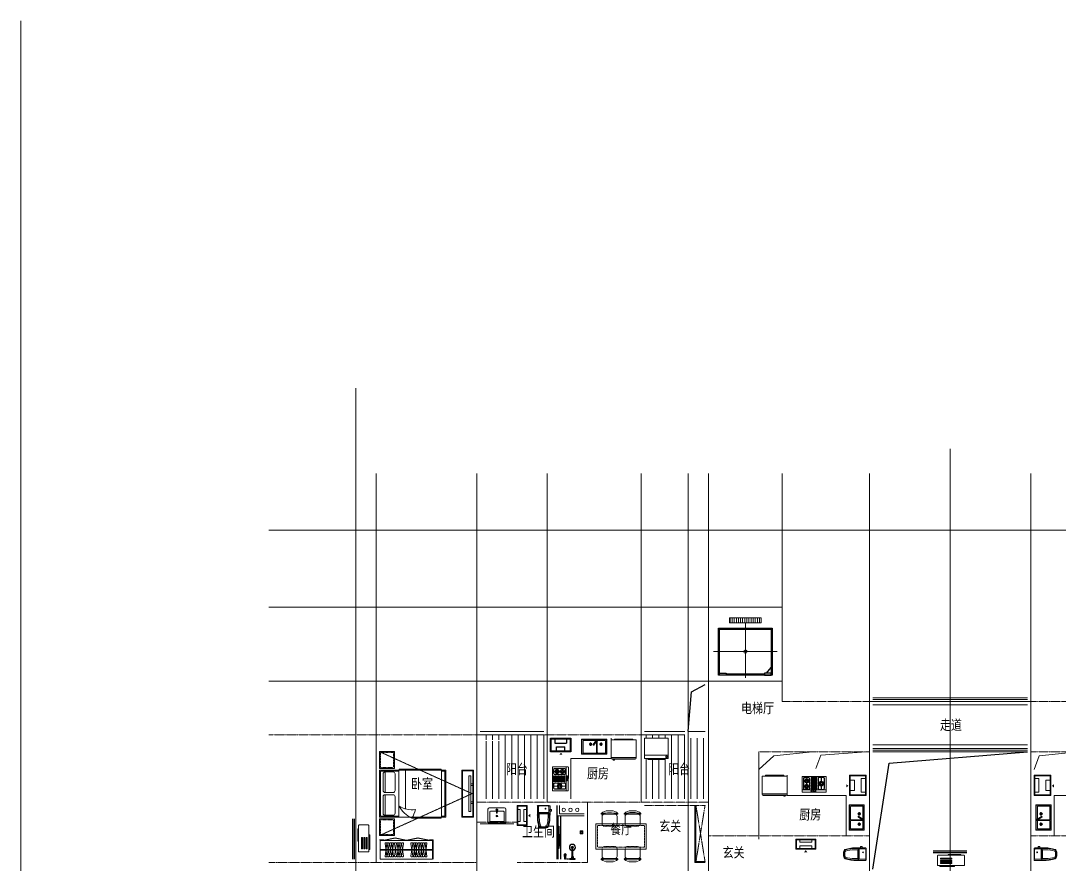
# Model space of a CAD drawing. Extents: x 5578935 to 5626906, y -448727 to -401527.
# Drawn here: x 5578935 to 5609867, y -426641 to -401527 of the extents above; entities that cross this region are included whole.
import ezdxf
from ezdxf.enums import TextEntityAlignment as Align

# ---------------------------------------------------------------- set-up
doc = ezdxf.new("R2010")
doc.units = 0
doc.linetypes.add('DASH', pattern=[0.35, 0.25, -0.1])
doc.linetypes.add('DOTE', pattern=[2.42, 2, -0.2, 0.02, -0.2])
doc.layers.get('0').update_dxf_attribs({"linetype": 'CONTINUOUS'})
for name, color, linetype in [('7-SANI', 4, 'CONTINUOUS'), ('fd', 4, 'CONTINUOUS'), ('PUB_TEXT', 7, 'CONTINUOUS'), ('RAIL', 163, 'CONTINUOUS'), ('STAIR', 3, 'CONTINUOUS'), ('WINDOW', 4, 'CONTINUOUS')]:
    doc.layers.add(name, color=color, linetype=linetype)
for name, color, linetype, lineweight in [('DOTE', 251, 'DOTE', 0), ('PUB_HATCH', 8, 'CONTINUOUS', 9), ('SIGNT', 252, 'DOTE', 0), ('WALL', 255, 'CONTINUOUS', 20), ('五金', 136, 'CONTINUOUS', 9), ('家具', 33, 'CONTINUOUS', 9), ('看线', 27, 'CONTINUOUS', 0), ('移动家具', 41, 'CONTINUOUS', 20), ('结构细线', 250, 'CONTINUOUS', 15)]:
    doc.layers.add(name, color=color, linetype=linetype, lineweight=lineweight)
doc.styles.add('DIM_FONT', font='SIMPLEX.shx', dxfattribs={"width": 0.8})
doc.styles.add('黑体', font='SIMHEI.TTF', dxfattribs={"height": 10})
pattern_1 = [(90, (6284692.65, -46698), (-190.5, 1e-14), [])]

# ---------------------------------------------------------------- blocks, each defined once
blk = doc.blocks.new('ev')
at = {"layer": '结构细线'}
h = blk.add_hatch(dxfattribs=at)
h.set_pattern_fill('ANSI31', color=256, scale=500, angle=45, style=0)
h.set_pattern_definition([(90, (0, 0), (-62.5, 1e-14), [])])
h.paths.add_polyline_path([(1227964, -497919), (1228914, -497919), (1228914, -497769), (1227964, -497769)])
at = {"layer": 'RAIL'}
blk.add_line((1227814, -499409), (1227669, -499249), dxfattribs=at)
for points in [[(1227639, -499469), (1229239, -499469), (1229239, -498069), (1227639, -498069)], [(1227871, -499469), (1227669, -499469), (1227669, -499409), (1227871, -499409)], [(1229008, -499469), (1229209, -499469), (1229209, -499409), (1229008, -499409)]]:
    blk.add_lwpolyline(points, close=True, dxfattribs=at)
for points in [[(1229209, -499439), (1229209, -499439), (1229209, -498099), (1227669, -498099), (1227669, -499439), (1227669, -499439)], [(1227871, -499439), (1229008, -499439)]]:
    blk.add_lwpolyline(points, dxfattribs=at)
at = {"layer": '结构细线'}
for p, q in [((1228439, -497919), (1228439, -499552)), ((1227489, -498769), (1229389, -498769))]:
    blk.add_line(p, q, dxfattribs=at)
blk.add_lwpolyline([(1227964, -497919), (1228914, -497919), (1228914, -497769), (1227964, -497769)], close=True, dxfattribs=at)
blk.add_circle((1228439, -498769), 50, dxfattribs=at)
blk = doc.blocks.new('ddfdf')
at = {"layer": '家具'}
for p, q in [((15801, -30110), (15801, -30822)), ((16260, -30111), (15801, -30110)), ((16270, -30121), (16270, -30812)), ((15801, -30822), (16260, -30822))]:
    blk.add_line(p, q, dxfattribs=at)
at = {"layer": '家具', "color": 251}
for p, q in [((15826, -30314), (15826, -30189)), ((15829, -30248), (15829, -30252)), ((15947, -30248), (15829, -30248)), ((15829, -30252), (15947, -30252)), ((15834, -30314), (15834, -30189)), ((15856, -30159), (16163, -30159)), ((15856, -30167), (16163, -30167)), ((15947, -30252), (15947, -30248)), ((15952, -30159), (15957, -30157)), ((15968, -30208), (15952, -30159)), ((15968, -30295), (15952, -30344)), ((15957, -30157), (15973, -30206)), ((15957, -30346), (15973, -30297)), ((15973, -30206), (15968, -30208)), ((15973, -30297), (15968, -30295)), ((16062, -30157), (16046, -30206)), ((16046, -30206), (16051, -30208)), ((16046, -30297), (16051, -30295)), ((16062, -30346), (16046, -30297)), ((16051, -30208), (16067, -30159)), ((16051, -30295), (16067, -30344)), ((16067, -30159), (16062, -30157)), ((16072, -30252), (16072, -30248)), ((16072, -30248), (16190, -30248)), ((16190, -30253), (16072, -30252)), ((16185, -30189), (16185, -30315)), ((16190, -30248), (16190, -30253)), ((16193, -30189), (16193, -30315)), ((16201, -30822), (16202, -30111)), ((15832, -30556), (15832, -30379)), ((15832, -30379), (15849, -30379)), ((15849, -30556), (15832, -30556)), ((15849, -30379), (15849, -30556)), ((16163, -30337), (15856, -30336)), ((16163, -30345), (15856, -30344)), ((15861, -30594), (16167, -30595)), ((15861, -30602), (16167, -30603)), ((15878, -30556), (15878, -30380)), ((15878, -30380), (15894, -30380)), ((15894, -30556), (15878, -30556)), ((15894, -30380), (15894, -30556)), ((15923, -30556), (15923, -30380)), ((15923, -30380), (15940, -30380)), ((15940, -30556), (15923, -30556)), ((15937, -30595), (15937, -30654)), ((15942, -30595), (15937, -30595)), ((15940, -30380), (15940, -30556)), ((15942, -30654), (15942, -30595)), ((15952, -30344), (15957, -30346)), ((15968, -30556), (15968, -30380)), ((15968, -30380), (15985, -30380)), ((15985, -30556), (15968, -30556)), ((15985, -30380), (15985, -30556)), ((16014, -30556), (16014, -30380)), ((16014, -30380), (16030, -30380)), ((16030, -30556), (16014, -30556)), ((16030, -30380), (16030, -30556)), ((16059, -30556), (16059, -30380)), ((16059, -30380), (16076, -30380)), ((16076, -30556), (16059, -30556)), ((16067, -30344), (16062, -30346)), ((16076, -30380), (16076, -30556)), ((16095, -30595), (16095, -30654)), ((16099, -30595), (16095, -30595)), ((16099, -30654), (16099, -30595)), ((16104, -30556), (16104, -30380)), ((16104, -30380), (16121, -30380)), ((16121, -30556), (16104, -30556)), ((16121, -30380), (16121, -30556)), ((16150, -30556), (16150, -30380)), ((16150, -30380), (16166, -30380)), ((16166, -30556), (16150, -30556)), ((16166, -30380), (16166, -30556)), ((15829, -30682), (15829, -30686)), ((15904, -30682), (15829, -30682)), ((15829, -30686), (15904, -30686)), ((15831, -30750), (15831, -30624)), ((15839, -30750), (15839, -30624)), ((16167, -30772), (15861, -30772)), ((16167, -30780), (15861, -30780)), ((15904, -30686), (15904, -30682)), ((15937, -30654), (15942, -30654)), ((15937, -30780), (15937, -30720)), ((15937, -30720), (15942, -30720)), ((15942, -30780), (15937, -30780)), ((15942, -30720), (15942, -30780)), ((15968, -30684), (15968, -30688)), ((16063, -30684), (15968, -30684)), ((15968, -30688), (16063, -30688)), ((16063, -30688), (16063, -30684)), ((16095, -30654), (16099, -30654)), ((16095, -30780), (16095, -30720)), ((16095, -30720), (16099, -30720)), ((16099, -30780), (16095, -30780)), ((16099, -30720), (16099, -30780)), ((16126, -30690), (16126, -30685)), ((16126, -30685), (16199, -30685)), ((16199, -30690), (16126, -30690)), ((16189, -30625), (16189, -30750)), ((16197, -30625), (16197, -30750)), ((16199, -30685), (16199, -30690))]:
    blk.add_line(p, q, dxfattribs=at)
for centre, radius in [((16013, -30253), 70.1), ((16013, -30253), 47.3), ((16013, -30253), 41.8), ((16013, -30253), 25.3), ((15936, -30685), 63.7), ((16235, -30426), 16.2), ((16238, -30542), 16.2), ((16240, -30485), 16.2), ((15936, -30685), 43), ((15936, -30685), 38), ((15936, -30685), 23), ((16096, -30687), 63.7), ((16096, -30687), 43), ((16096, -30687), 38), ((16096, -30687), 23)]:
    blk.add_circle(centre, radius, dxfattribs=at)
for centre, radius, start, end in [((15856, -30189), 30, 89.961, 179.961), ((15856, -30189), 22, 89.961, 179.961), ((16163, -30189), 30, 359.961, 89.961), ((16163, -30189), 22, 359.961, 89.961), ((15856, -30314), 30, 179.961, 269.961), ((15861, -30624), 30, 89.961, 179.961), ((15856, -30314), 22, 179.961, 269.961), ((15861, -30624), 22, 89.961, 179.961), ((16163, -30315), 30, 269.961, 359.961), ((16163, -30315), 22, 269.961, 359.961), ((16167, -30625), 30, 359.961, 89.961), ((16167, -30625), 22, 359.961, 89.961), ((15861, -30750), 30, 179.961, 269.961), ((15861, -30750), 22, 179.961, 269.961), ((16167, -30750), 30, 269.961, 359.961), ((16167, -30750), 22, 269.961, 359.961)]:
    blk.add_arc(centre, radius, start, end, dxfattribs=at)
at = {"layer": '家具'}
for centre, start, end in [((16260, -30121), 0, 89.961), ((16260, -30812), 269.961, 0)]:
    blk.add_arc(centre, 10, start, end, dxfattribs=at)
blk = doc.blocks.new('A$C0C200289')
at = {"layer": '家具'}
for p, q in [((500, 623), (-48, 623)), ((-48, 613), (-48, 623)), ((500, 613), (500, 623)), ((-150, 72), (-150, 597)), ((600, 597), (-150, 597)), ((500, 613), (-48, 613)), ((600, 72), (600, 597)), ((-144, 72), (-150, 72)), ((-150, 53), (-150, 62)), ((-144, 62), (-150, 62)), ((-144, 62), (-144, 72)), ((568, 22), (-118, 22)), ((499, 22), (499, 0)), ((535, 22), (535, 0)), ((594, 62), (594, 72)), ((594, 72), (600, 72)), ((594, 62), (600, 62)), ((600, 53), (600, 62)), ((499, 0), (535, 0))]:
    blk.add_line(p, q, dxfattribs=at)
at = {"layer": '家具', "color": 251}
for p, q in [((594, 72), (-144, 72)), ((594, 62), (-144, 62))]:
    blk.add_line(p, q, dxfattribs=at)
at = {"layer": '家具'}
for centre, start, end in [((-118, 53), 180, 270), ((568, 53), 270, 0)]:
    blk.add_arc(centre, 31.5, start, end, dxfattribs=at)
blk = doc.blocks.new('A$C6CE46E26')
at = {"layer": 'fd'}
blk.add_lwpolyline([(0, 284, 100, 0, 0), (62, 284, 0, 0, 0)], format="xyseb", dxfattribs=at)
at = {"layer": '家具'}
for p, q in [((112, 452), (239, 452)), ((239, 148), (239, 452)), ((445, 98), (445, 502)), ((572, 502), (445, 502)), ((112, 148), (239, 148)), ((572, 98), (445, 98))]:
    blk.add_line(p, q, dxfattribs=at)
for points in [[(592, 0), (592, 600), (92, 600), (92, 0)], [(572, 20), (572, 580), (112, 580), (112, 20)]]:
    blk.add_lwpolyline(points, close=True, dxfattribs=at)
blk = doc.blocks.new('A$C1BE601A8')
at = {"layer": '家具'}
for p, q in [((0, 0), (0, 450)), ((0, 450), (757, 450)), ((757, 450), (757, 0)), ((757, 0), (0, 0))]:
    blk.add_line(p, q, dxfattribs=at)
at = {"layer": '家具', "color": 251}
for p, q in [((10, 10), (10, 440)), ((10, 440), (747, 440)), ((41, 393), (41, 50)), ((273, 408), (56, 408)), ((178, 248), (178, 348)), ((288, 50), (288, 393)), ((315, 427), (293, 411)), ((293, 411), (390, 273)), ((311, 393), (311, 50)), ((412, 288), (315, 427)), ((695, 408), (326, 408)), ((486, 248), (486, 348)), ((710, 50), (710, 393)), ((747, 440), (747, 10)), ((747, 10), (10, 10)), ((56, 35), (273, 35)), ((226, 300), (130, 300)), ((326, 35), (695, 35)), ((534, 300), (438, 300))]:
    blk.add_line(p, q, dxfattribs=at)
for centre, radius in [((178, 300), 36.1), ((178, 300), 27.1), ((486, 300), 36.1), ((486, 300), 27.1)]:
    blk.add_circle(centre, radius, dxfattribs=at)
for centre, radius, start, end in [((56, 393), 15, 90, 180), ((273, 393), 15, 0, 90), ((304, 419), 21.7, 342.6068, 267.3353), ((326, 393), 15, 90, 180), ((695, 393), 15, 0, 90), ((56, 50), 15, 180, 270), ((273, 50), 15, 270, 0), ((326, 50), 15, 180, 270), ((401, 281), 13.3, 214.971, 34.971), ((695, 50), 15, 270, 0)]:
    blk.add_arc(centre, radius, start, end, dxfattribs=at)
blk = doc.blocks.new('A$C4EB5717C')
at = {"layer": '家具', "color": 8}
for p, q in [((520, 110), (520, 120)), ((883, 100), (530, 100)), ((893, 120), (893, 110))]:
    blk.add_line(p, q, dxfattribs=at)
at = {"layer": '家具'}
blk.add_lwpolyline([(220, 120), (980, 120, 0.414214), (1000, 140), (1000, 410, 0.414214), (980, 430), (220, 430, 0.414214), (200, 410), (200, 140, 0.414214)], format="xyb", close=True, dxfattribs=at)
at = {"layer": '家具', "color": 8}
for points in [[(269, 459), (709, 459), (709, 444), (269, 444)], [(290, 372), (626, 372), (626, 343), (290, 343)], [(290, 306), (626, 306), (626, 277), (290, 277)], [(290, 240), (626, 240), (626, 211), (290, 211)]]:
    blk.add_lwpolyline(points, close=True, dxfattribs=at)
for centre, start, end in [((530, 110), 180, 270), ((883, 110), 270, 0)]:
    blk.add_arc(centre, 10, start, end, dxfattribs=at)
blk = doc.blocks.new('A$C37A63D83')
at = {"layer": '家具', "color": 8}
for p, q in [((152, 636), (128, 636)), ((136, 660), (323, 660)), ((229, 660), (136, 660)), ((162, 636), (152, 636)), ((162, 636), (229, 636)), ((297, 636), (229, 636)), ((297, 636), (307, 636)), ((307, 636), (331, 636)), ((49, 230), (49, 316)), ((99, 250), (99, 356)), ((360, 250), (360, 356)), ((38, 172), (42, 172)), ((38, 118), (42, 118)), ((40, 153), (40, 162)), ((40, 137), (40, 146)), ((40, 121), (40, 130)), ((49, 230), (229, 230)), ((49, 230), (91, 212)), ((49, 125), (49, 165)), ((54, 279), (54, 280)), ((63, 275), (58, 275)), ((63, 253), (63, 275)), ((76, 36), (76, 198)), ((81, 235), (229, 235)), ((91, 212), (229, 212)), ((99, 221), (229, 221)), ((229, 14), (99, 14)), ((229, 247), (103, 247)), ((111, 247), (229, 247)), ((229, 247), (356, 247)), ((348, 247), (229, 247)), ((378, 235), (229, 235)), ((409, 230), (229, 230)), ((360, 221), (229, 221)), ((368, 212), (229, 212)), ((229, 14), (360, 14)), ((409, 230), (368, 212)), ((382, 36), (382, 198)), ((396, 253), (396, 275)), ((396, 275), (400, 275))]:
    blk.add_line(p, q, dxfattribs=at)
at = {"layer": '家具'}
for p, q in [((409, 230), (409, 316)), ((0, 125), (0, 165)), ((38, 172), (7, 172)), ((38, 118), (7, 118)), ((40, 170), (40, 275)), ((40, 23), (40, 122)), ((229, 0), (63, 0)), ((229, 0), (396, 0)), ((405, 279), (405, 280)), ((418, 23), (418, 275))]:
    blk.add_line(p, q, dxfattribs=at)
at = {"layer": '家具', "color": 8}
blk.add_circle((176, 95), 11.4, dxfattribs=at)
at = {"layer": '家具'}
for centre, radius, start, end in [((979, 321), 939, 160.4627, 171.8238), ((107, 630), 13.5, 147.2649, 160.4629), ((159, 597), 75.7, 123.7473, 147.2649), ((217, 423), 257, 87.121, 112.8427), ((242, 423), 257, 67.1573, 92.879), ((300, 597), 75.7, 32.7351, 56.2527), ((346, 630), 13.5, 21.3401, 45.0457), ((352, 630), 13.5, 19.5371, 32.7351), ((-520, 321), 939, 8.1773, 19.5371), ((7035, 15), 7000, 176.3999, 177.8752), ((-6576, 15), 7000, 2.1248, 3.6001), ((7, 165), 7.2, 90, 180), ((7, 125), 7.2, 180, 270), ((63, 23), 22.5, 180, 270), ((396, 23), 22.5, 270, 0)]:
    blk.add_arc(centre, radius, start, end, dxfattribs=at)
at = {"layer": '家具', "color": 8}
for centre, radius, start, end in [((824, 353), 776, 158.6599, 172.4763), ((113, 630), 13.5, 134.9543, 158.6599), ((347, 396), 344, 131.9223, 134.9543), ((130, 611), 25.3, 94.6124, 166.2529), ((138, 626), 34, 87.4207, 128.0687), ((159, 612), 18, 109.1813, 161.5027), ((214, 386), 250, 86.5925, 104.1516), ((245, 386), 250, 75.8484, 93.4075), ((300, 612), 18, 18.4973, 70.8187), ((321, 626), 34, 51.9313, 92.5793), ((329, 611), 25.3, 13.7471, 85.3876), ((112, 396), 344, 45.0457, 48.0777), ((-365, 353), 776, 7.5237, 21.3401), ((545, 367), 499, 169.8851, 189.9823), ((942, 340), 881, 161.7059, 184.2897), ((933, 353), 834, 161.5027, 179.8181), ((-474, 353), 834, 0.1819, 18.4973), ((-483, 340), 881, 355.7103, 18.2941), ((-86, 367), 499, 350.0177, 10.1149), ((42, 165), 7.2, 0, 90), ((42, 125), 7.2, 270, 0), ((58, 279), 4.5, 180, 270), ((81, 253), 18, 180, 270), ((99, 198), 22.5, 90, 180), ((99, 36), 22.5, 180, 270), ((103, 250), 3.6, 180, 270), ((356, 250), 3.6, 270, 0), ((360, 198), 22.5, 0, 90), ((360, 36), 22.5, 270, 0), ((378, 253), 18, 270, 0), ((400, 279), 4.5, 270, 0)]:
    blk.add_arc(centre, radius, start, end, dxfattribs=at)
blk = doc.blocks.new('A$C108F55D5')
at = {"layer": 'fd'}
for p, q in [((247, 945), (247, 691)), ((953, 691), (247, 691)), ((953, 945), (953, 691)), ((853, 479), (347, 479)), ((347, 225), (347, 479)), ((853, 225), (853, 479))]:
    blk.add_line(p, q, dxfattribs=at)
for points in [[(1200, 985), (0, 985), (0, 185), (1200, 185)], [(1160, 945), (40, 945), (40, 225), (1160, 225)]]:
    blk.add_lwpolyline(points, close=True, dxfattribs=at)
blk.add_lwpolyline([(582, 0, 200, 0, 0), (582, 124, 0, 0, 0)], format="xyseb", dxfattribs=at)
blk = doc.blocks.new('A$C333F4C7C')
at = {"linetype": 'Continuous'}
blk.add_blockref('A$C108F55D5', (0, 0), dxfattribs=at)
blk = doc.blocks.new('A$C6EA5130D')
at = {"layer": '五金', "lineweight": -3}
for p, q in [((85, 353), (85, 30)), ((95, 30), (95, 353)), ((68, 25), (68, 15)), ((111, 25), (111, 15)), ((291, 38), (291, 113)), ((321, 60), (291, 60)), ((321, 38), (321, 113))]:
    blk.add_line(p, q, dxfattribs=at)
at = {"layer": '五金', "color": 8}
for p, q in [((75, 22), (75, 15)), ((105, 25), (105, 15))]:
    blk.add_line(p, q, dxfattribs=at)
at = {"layer": '五金', "lineweight": -3}
for points in [[(175, 0), (5, 0), (5, 10), (34, 15), (80, 15)], [(62, 46), (52, 46), (52, 50), (62, 50)], [(75, 25), (62, 25), (62, 70), (85, 70)], [(95, 70), (118, 70), (118, 25), (105, 25)], [(100, 15), (145, 15), (175, 10), (175, 0)], [(118, 50), (128, 50), (128, 46), (118, 46)], [(294, 29), (294, 0), (317, 0), (317, 29)]]:
    blk.add_lwpolyline(points, dxfattribs=at)
for points in [[(59, 0), (59, 10), (121, 10), (121, 0)], [(261, 0), (261, 10), (205, 10), (205, 0)]]:
    blk.add_lwpolyline(points, close=True, dxfattribs=at)
at = {"layer": '五金', "color": 8}
for points in [[(80, 22), (75, 22), (75, 50), (85, 50)], [(95, 50), (105, 50), (105, 22), (100, 22)]]:
    blk.add_lwpolyline(points, dxfattribs=at)
blk.add_lwpolyline([(80, 10), (80, 30), (100, 30), (100, 10)], close=True, dxfattribs=at)
at = {"layer": '五金', "lineweight": -3}
blk.add_circle((90, 353), 89.5, dxfattribs=at)
at = {"layer": '五金', "color": 8}
for centre, radius in [((90, 353), 5), ((306, 87), 15), ((306, 38), 15)]:
    blk.add_circle(centre, radius, dxfattribs=at)
for centre, radius, start, end in [((90, 353), 35, 278.2132, 261.7868), ((90, 353), 9, 303.749, 236.251), ((306, 87), 17, 331.9275, 208.0725), ((306, 38), 17, 151.9275, 226.6641), ((306, 38), 17, 313.3359, 28.0725)]:
    blk.add_arc(centre, radius, start, end, dxfattribs=at)
at = {"layer": '五金', "lineweight": -3}
for centre, start, end in [((274, 107), 19.6733, 73.5819), ((337, 107), 106.4181, 160.3267)]:
    blk.add_arc(centre, 17.7, start, end, dxfattribs=at)
at = {"layer": '五金', "lineweight": -3, "extrusion": (0, 0, -1)}
for centre, major_axis, ratio, start_param, end_param in [((306, 136), (33.6, 0), 0.612909, 2.761972, 6.662806), ((306, 126), (-31.4, 0), 0.47884, -1.072899, 4.214492)]:
    blk.add_ellipse(centre, major_axis=major_axis, ratio=ratio, start_param=start_param, end_param=end_param, dxfattribs=at)
blk = doc.blocks.new('A$C56722DB7')
at = {"layer": '五金'}
blk.add_lwpolyline([(86, 86), (86, 0), (0, 0), (0, 86)], close=True, dxfattribs=at)
at = {"layer": '五金', "color": 8}
for points in [[(10, 43), (10, 42), (26, 42), (26, 43)], [(20, 66), (19, 65), (30, 54), (31, 55)], [(19, 20), (21, 19), (32, 30), (30, 31)], [(43, 76), (42, 76), (42, 60), (43, 60)], [(43, 10), (44, 10), (44, 26), (43, 26)], [(66, 66), (65, 67), (54, 56), (55, 55)], [(66, 19), (67, 21), (56, 32), (55, 30)], [(76, 43), (76, 44), (60, 44), (60, 43)]]:
    blk.add_lwpolyline(points, close=True, dxfattribs=at)
blk.add_circle((43, 43), 36.6, dxfattribs=at)
blk = doc.blocks.new('dfdsf')
at = {"layer": '家具'}
for p, q in [((-6119, -27345), (-6119, -27726)), ((-5626, -27307), (-6081, -27307)), ((-5588, -27726), (-5588, -27345)), ((-6081, -27765), (-5626, -27765))]:
    blk.add_line(p, q, dxfattribs=at)
at = {"layer": '家具', "color": 8}
for p, q in [((-6068, -27695), (-6068, -27428)), ((-6049, -27409), (-5869, -27409)), ((-5872, -27364), (-5886, -27364)), ((-5867, -27351), (-5876, -27341)), ((-5867, -27377), (-5876, -27387)), ((-5870, -27392), (-5866, -27466)), ((-5866, -27466), (-5841, -27466)), ((-5854, -27345), (-5854, -27332)), ((-5854, -27383), (-5854, -27396)), ((-5837, -27392), (-5841, -27466)), ((-5831, -27341), (-5840, -27350)), ((-5831, -27387), (-5840, -27377)), ((-5838, -27409), (-5658, -27409)), ((-5835, -27364), (-5821, -27364)), ((-5639, -27428), (-5639, -27695)), ((-5658, -27714), (-6049, -27714))]:
    blk.add_line(p, q, dxfattribs=at)
for centre, radius in [((-5854, -27364), 32.3), ((-5855, -27549), 25.4), ((-5854, -27364), 18.8), ((-5855, -27549), 16)]:
    blk.add_circle(centre, radius, dxfattribs=at)
at = {"layer": '家具'}
for centre, start, end in [((-6081, -27345), 90, 180), ((-5626, -27345), 0, 90), ((-6081, -27726), 180, 270), ((-5626, -27726), 270, 0)]:
    blk.add_arc(centre, 38.1, start, end, dxfattribs=at)
at = {"layer": '家具', "color": 8}
for centre, start, end in [((-6049, -27428), 90, 180), ((-5658, -27428), 0, 90), ((-6049, -27695), 180, 270), ((-5658, -27695), 270, 0)]:
    blk.add_arc(centre, 19.1, start, end, dxfattribs=at)
blk = doc.blocks.new('A$C0032228E')
at = {"layer": 'fd'}
blk.add_lwpolyline([(302, 0, 100, 0, 0), (302, 62, 0, 0, 0)], format="xyseb", dxfattribs=at)
at = {"layer": '家具'}
for p, q in [((123, 372), (123, 295)), ((477, 372), (477, 295)), ((477, 295), (123, 295)), ((477, 189), (123, 189)), ((123, 112), (123, 189)), ((477, 112), (477, 189))]:
    blk.add_line(p, q, dxfattribs=at)
for points in [[(600, 392), (0, 392), (0, 92), (600, 92)], [(580, 372), (20, 372), (20, 112), (580, 112)]]:
    blk.add_lwpolyline(points, close=True, dxfattribs=at)
blk = doc.blocks.new('fgjfgjgf')
at = {"layer": '家具', "color": 8, "linetype": 'DASH', "ltscale": 0.1}
for p, q in [((-18620, 391), (-18620, 76)), ((-18620, 391), (-18620, 76)), ((-18016, 76), (-18016, 391)), ((-18016, 76), (-18016, 391)), ((-18620, -296), (-18620, -611)), ((-18620, -296), (-18620, -611)), ((-18016, -611), (-18016, -296)), ((-18016, -611), (-18016, -296))]:
    blk.add_line(p, q, dxfattribs=at)
at = {"layer": '家具', "color": 8, "linetype": 'DASH'}
blk.add_line((-18692, -678), (-18688, -678), dxfattribs=at)
blk.add_line((-18692, -678), (-18688, -678), dxfattribs=at)
at = {"layer": '家具', "color": 8, "linetype": 'DASH', "ltscale": 0.1}
blk.add_lwpolyline([(-18642, 590), (-17992, 590), (-17992, -810), (-18642, -810)], close=True, dxfattribs=at)
for centre, start, end in [((-18688, 391), 0, 90), ((-18688, 391), 0, 90), ((-17948, 391), 90, 180), ((-17948, 391), 90, 180), ((-18688, 76), 270, 0), ((-18688, 76), 270, 0), ((-17948, 76), 180, 270), ((-17948, 76), 180, 270), ((-18688, -296), 0, 90), ((-17948, -296), 90, 180), ((-17948, -296), 90, 180), ((-18688, -611), 270, 0), ((-18688, -611), 270, 0), ((-17948, -611), 180, 270), ((-17948, -611), 180, 270)]:
    blk.add_arc(centre, 67.5, start, end, dxfattribs=at)
at = {"layer": '移动家具'}
for p, q in [((-18980, 464), (-18980, 4)), ((-18980, 464), (-18980, 4)), ((-18692, 9), (-18692, 459)), ((-17942, 459), (-17942, 9)), ((-17656, 4), (-17656, 464)), ((-17656, 4), (-17656, 464)), ((-18980, -223), (-18980, -683)), ((-18980, -223), (-18980, -683)), ((-18692, -678), (-18692, -228)), ((-17942, -228), (-17942, -678)), ((-17656, -683), (-17656, -223)), ((-17656, -683), (-17656, -223))]:
    blk.add_line(p, q, dxfattribs=at)
for points in [[(-17942, -860), (-18692, -860), (-18692, -678), (-18913, -678, -0.414214), (-18980, -611), (-18980, -683, -0.319431), (-18993, -701, -0.307703), (-19004, -699, -0.187559), (-19080, -503), (-19080, -403, -0.171658), (-19004, -207, -0.324647), (-18993, -205, -0.302537), (-18980, -223), (-18980, -296, -0.414214), (-18913, -228), (-18692, -228), (-18692, 9), (-18913, 9, -0.414214), (-18980, 76), (-18980, 4, -0.319431), (-18993, -15, -0.307703), (-19004, -12, -0.187559), (-19080, 184), (-19080, 283, -0.171658), (-19004, 480, -0.324647), (-18993, 482, -0.302537), (-18980, 464), (-18980, 391, -0.414214), (-18913, 459), (-18692, 459), (-18692, 640), (-17942, 640)], [(-18317, -860), (-17942, -860), (-17942, -678), (-17723, -678, 0.414214), (-17656, -611), (-17656, -683, 0.319431), (-17643, -701, 0.307703), (-17632, -699, 0.187559), (-17556, -503), (-17556, -403, 0.171658), (-17632, -207, 0.324647), (-17643, -205, 0.302537), (-17656, -223), (-17656, -296, 0.414214), (-17723, -228), (-17942, -228), (-17942, 9), (-17723, 9, 0.414214), (-17656, 76), (-17656, 4, 0.319431), (-17643, -15, 0.307703), (-17632, -12, 0.187559), (-17556, 184), (-17556, 283, 0.171658), (-17632, 480, 0.324647), (-17643, 482, 0.302537), (-17656, 464), (-17656, 391, 0.414214), (-17723, 459), (-17942, 459), (-17942, 640), (-18317, 640)], [(-19018, 109, -0.079824), (-19030, 184), (-19030, 283, -0.059527), (-19021, 345, -0.059527)]]:
    blk.add_lwpolyline(points, format="xyb", dxfattribs=at)
for centre, start, end in [((-16302, 234), 174.8023, 185.1977), ((-16302, 234), 174.8023, 185.1977), ((-20333, 234), 354.8023, 5.1977), ((-20333, 234), 354.8023, 5.1977), ((-16302, -453), 174.8023, 185.1977), ((-16302, -453), 174.8023, 185.1977), ((-20333, -453), 354.8023, 5.1977), ((-20333, -453), 354.8023, 5.1977)]:
    blk.add_arc(centre, 2713, start, end, dxfattribs=at)
blk = doc.blocks.new('A$C18784298')
at = {"layer": '移动家具', "color": 251, "ltscale": 40}
for points in [[(0, 1066), (58, 1066), (58, 0), (0, 0)], [(58, 828), (140, 828), (140, 780), (58, 780)], [(58, 239), (140, 239), (140, 287), (58, 287)]]:
    blk.add_lwpolyline(points, close=True, dxfattribs=at)
blk = doc.blocks.new('ytjhgkj')
at = {"layer": '移动家具', "ltscale": 0.5}
blk.add_lwpolyline([(34949, 26116), (34599, 26116), (34599, 27516), (34949, 27516)], close=True, dxfattribs=at)
at = {"layer": '移动家具', "color": 251, "ltscale": 40}
blk.add_lwpolyline([(34929, 26136), (34619, 26136), (34619, 27496), (34929, 27496)], close=True, dxfattribs=at)
at = {"layer": '移动家具', "color": 251, "xscale": -1}
blk.add_blockref('A$C18784298', (34739, 26283), dxfattribs=at)
blk = doc.blocks.new('dgfgf')
at = {"layer": '移动家具'}
blk.add_lwpolyline([(7597, -62676), (7147, -62676), (7147, -63176), (7597, -63176), (7597, -62676), (7517, -62676)], dxfattribs=at)
at = {"layer": '移动家具', "color": 251, "linetype": 'DASH', "ltscale": 0.2}
blk.add_lwpolyline([(7567, -62706), (7177, -62706), (7177, -63146), (7567, -63146)], close=True, dxfattribs=at)
blk = doc.blocks.new('A$C72813290')
at = {"layer": '移动家具'}
for p, q in [((579, 1950), (0, 1950)), ((0, 550), (0, 1950)), ((30, 580), (30, 1920)), ((579, 1920), (30, 1920)), ((170, 1895), (170, 1283)), ((579, 550), (579, 1960)), ((1830, 1980), (599, 1980)), ((779, 803), (779, 1980)), ((1850, 550), (1850, 1950)), ((1850, 1950), (1980, 1950)), ((1850, 1920), (1950, 1920)), ((1950, 580), (1950, 1920)), ((1980, 550), (1980, 1950)), ((170, 605), (170, 1217)), ((912, 550), (0, 550)), ((579, 580), (30, 580)), ((1830, 520), (967, 520)), ((1850, 580), (1950, 580)), ((1850, 550), (1980, 550))]:
    blk.add_line(p, q, dxfattribs=at)
at = {"layer": '移动家具', "linetype": 'DASH'}
for p, q in [((1850, 1950), (579, 1950)), ((912, 550), (1850, 550))]:
    blk.add_line(p, q, dxfattribs=at)
at = {"layer": '移动家具'}
for points in [[(170, 1895), (405, 1895, -0.414214), (465, 1835), (465, 1343, -0.414214), (405, 1283), (170, 1283, -0.414214), (110, 1343), (110, 1835, -0.414214)], [(170, 605), (405, 605, 0.414214), (465, 665), (465, 1157, 0.414214), (405, 1217), (170, 1217, 0.414214), (110, 1157), (110, 665, 0.414214)]]:
    blk.add_lwpolyline(points, format="xyb", close=True, dxfattribs=at)
blk.add_lwpolyline([(579, 883, 0.180302), (1071, 775, -0.088637), (967, 520, 28871.271551)], format="xyb", dxfattribs=at)
for centre, radius, start, end in [((599, 1960), 20, 90, 180), ((1819, 1951), 30.7, 357.6884, 69.6917), ((1392, 1363), 944, 210.6075, 243.2773), ((1819, 549), 30.7, 290.3566, 2.3152)]:
    blk.add_arc(centre, radius, start, end, dxfattribs=at)
at = {"layer": '家具'}
blk.add_blockref('dgfgf', (-7147, 65176), dxfattribs=at)
at = {"layer": '家具', "xscale": -1, "rotation": 180}
blk.add_blockref('dgfgf', (-7147, -62676), dxfattribs=at)
blk = doc.blocks.new('wash')
at = {"layer": '家具'}
blk.add_line((1203882, -500462), (1203882, -501162), dxfattribs=at)
for points in [[(1203382, -500462), (1203382, -501162), (1203982, -501162), (1203982, -500462)], [(1203952, -500532), (1203912, -500532), (1203912, -500492), (1203952, -500492)], [(1204002, -501062), (1204002, -500562), (1203982, -500562), (1203982, -501062)], [(1204002, -501062), (1204012, -501062), (1204012, -500562), (1204002, -500562)]]:
    blk.add_lwpolyline(points, close=True, dxfattribs=at)

msp = doc.modelspace()

# ---------------------------------------------------------------- hatches: boundary and pattern name
at = {"layer": 'PUB_HATCH'}
h = msp.add_hatch(dxfattribs=at)
h.set_pattern_fill('LINE', color=256, scale=200, angle=90, style=0)
h.set_pattern_definition(pattern_1)
h.paths.add_polyline_path([(5594517, -422791), (5592617, -422791), (5592617, -422941), (5593297, -422941), (5593297, -422981), (5593297, -422981, -0.369737), (5592617, -423734), (5592617, -423741), (5592617, -424691), (5593717, -424691), (5593867, -424691), (5594467, -424691), (5594517, -424691)])
h.paths.add_polyline_path([(5593297, -422981), (5592617, -422981), (5592617, -423734, 0.369737)], flags=17)
h.paths.add_polyline_path([(5593377, -424274), (5593987, -424274), (5593987, -423991), (5593377, -423991)], flags=24)
h.paths.add_polyline_path([(5593446, -424029), (5593978, -424029), (5593978, -423735), (5593446, -423735)], flags=24)
h = msp.add_hatch(dxfattribs=at)
h.set_pattern_fill('LINE', color=256, scale=200, angle=90, style=0)
h.set_pattern_definition(pattern_1)
h.paths.add_polyline_path([(5598208, -424274), (5598818, -424274), (5598818, -423991), (5598208, -423991)], flags=24)
h.paths.add_polyline_path([(5598277, -424029), (5598809, -424029), (5598809, -423735), (5598277, -423735)], flags=24)
h.paths.add_polyline_path([(5599317, -422891), (5598717, -422891), (5598717, -422791), (5597517, -422791), (5597517, -422891), (5598217, -422891), (5598217, -423491), (5598117, -423491), (5598117, -423521), (5597617, -423521), (5597617, -423491), (5597517, -423491), (5597517, -424691), (5597567, -424691), (5599317, -424691), (5599317, -423991), (5599417, -423991), (5599417, -422991), (5599317, -422991)])

# ---------------------------------------------------------------- linework, layer by layer
at = {"layer": 'DOTE', "ltscale": 0.5}
for p, q in [((5588917, -412463), (5588917, -436498)), ((5606617, -414275), (5606617, -437290)), ((5589517, -415010), (5589517, -426591)), ((5592517, -415010), (5592517, -436498)), ((5594617, -415010), (5594617, -424791)), ((5597417, -415010), (5597417, -424791)), ((5598817, -415010), (5598817, -436498)), ((5599417, -415010), (5599417, -436498)), ((5601617, -415010), (5601617, -421791)), ((5604217, -415010), (5604217, -426891)), ((5609017, -415010), (5609017, -426891)), ((5626906, -416691), (5586328, -416691)), ((5586328, -418991), (5601617, -418991)), ((5586328, -421191), (5601617, -421191)), ((5600917, -423291), (5600917, -425891)), ((5595817, -424791), (5595817, -426591))]:
    msp.add_line(p, q, dxfattribs=at)
at = {"layer": 'DOTE'}
for p, q in [((5611617, -421791), (5601617, -421791)), ((5586328, -422791), (5598717, -422791)), ((5600917, -423291), (5604217, -423291)), ((5612017, -423291), (5609017, -423291)), ((5599417, -424791), (5592517, -424791)), ((5597517, -424891), (5599317, -424891)), ((5599317, -426561), (5599047, -424891)), ((5599317, -424891), (5599047, -426561)), ((5593717, -425391), (5592517, -425391)), ((5599417, -425791), (5604217, -425791)), ((5613817, -425791), (5609017, -425791)), ((5592517, -426591), (5586328, -426591)), ((5595817, -426591), (5593717, -426591))]:
    msp.add_line(p, q, dxfattribs=at)
at = {"layer": 'PUB_HATCH'}
for points in [[(5602517, -423291), (5601369, -423413), (5600917, -423824)], [(5604117, -423291), (5602763, -423389), (5602617, -423791)], [(5610417, -423291), (5609269, -423413), (5609117, -423824)]]:
    msp.add_lwpolyline(points, dxfattribs=at)
for centre in [(5595110, -425021), (5595310, -425021), (5595510, -425021)]:
    msp.add_circle(centre, 50, dxfattribs=at)
at = {"layer": 'RAIL'}
for p, q in [((5588817, -425291), (5588817, -426491)), ((5588867, -425291), (5588867, -426491)), ((5606117, -426241), (5607117, -426241)), ((5606117, -426291), (5607117, -426291))]:
    msp.add_line(p, q, dxfattribs=at)
at = {"layer": 'SIGNT', "ltscale": 0.5}
for p, q in [((5592377, -424539), (5589617, -423289)), ((5589617, -425789), (5592377, -424539))]:
    msp.add_line(p, q, dxfattribs=at)
at = {"layer": 'STAIR', "flags": 128}
msp.add_lwpolyline([(5598817, -422684), (5598918, -421504), (5599317, -421291)], dxfattribs=at)
at = {"layer": 'STAIR'}
msp.add_lwpolyline([(5604317, -426791), (5604797, -423634), (5608917, -423291)], dxfattribs=at)
at = {"layer": 'WALL'}
for p, q in [((5594917, -425201), (5594917, -424891)), ((5594977, -425141), (5594977, -424891)), ((5595717, -425201), (5594917, -425201)), ((5595717, -425141), (5594977, -425141))]:
    msp.add_line(p, q, dxfattribs=at)
at = {"layer": 'WINDOW'}
for p, q in [((5594917, -426491), (5594917, -424891)), ((5594937, -425541), (5594937, -425201)), ((5594947, -425541), (5594947, -425201)), ((5595017, -426491), (5595017, -425201)), ((5594937, -425541), (5594947, -425541)), ((5594937, -426141), (5594937, -426491)), ((5594937, -426141), (5594947, -426141)), ((5594947, -426491), (5594947, -426141))]:
    msp.add_line(p, q, dxfattribs=at)
msp.add_lwpolyline([(5594952, -426171), (5594952, -425511), (5594962, -425511), (5594962, -426171)], close=True, dxfattribs=at)
at = {"layer": '家具'}
for p, q in [((5596517, -422891), (5596517, -423491)), ((5596517, -423491), (5595317, -423491)), ((5595317, -423491), (5595317, -424691)), ((5601767, -424591), (5601767, -423991)), ((5603517, -424591), (5601767, -424591)), ((5603517, -425791), (5603517, -424591)), ((5609717, -425791), (5609717, -424591)), ((5609717, -424591), (5611467, -424591)), ((5594917, -426491), (5594917, -424891)), ((5593617, -425435), (5592617, -425435)), ((5589637, -426491), (5591197, -426491))]:
    msp.add_line(p, q, dxfattribs=at)
at = {"layer": '家具', "color": 8}
for p, q in [((5589637, -426201), (5591197, -426201)), ((5589637, -426221), (5591197, -426221)), ((5589785, -426398), (5589839, -426024)), ((5589785, -426024), (5589839, -426398)), ((5589819, -426001), (5589805, -426001)), ((5589850, -426398), (5589904, -426024)), ((5589850, -426024), (5589904, -426398)), ((5589884, -426001), (5589869, -426001)), ((5589923, -426398), (5589977, -426024)), ((5589923, -426024), (5589977, -426398)), ((5589957, -426001), (5589943, -426001)), ((5589988, -426398), (5590042, -426024)), ((5589988, -426024), (5590042, -426398)), ((5590022, -426001), (5590007, -426001)), ((5590069, -426398), (5590123, -426024)), ((5590069, -426024), (5590123, -426398)), ((5590103, -426001), (5590088, -426001)), ((5590142, -426398), (5590196, -426024)), ((5590142, -426024), (5590196, -426398)), ((5590176, -426001), (5590162, -426001)), ((5590207, -426398), (5590261, -426024)), ((5590207, -426024), (5590261, -426398)), ((5590241, -426001), (5590226, -426001)), ((5590280, -426398), (5590334, -426024)), ((5590280, -426024), (5590334, -426398)), ((5590314, -426001), (5590300, -426001)), ((5590556, -426398), (5590609, -426024)), ((5590556, -426024), (5590609, -426398)), ((5590590, -426001), (5590575, -426001)), ((5590629, -426398), (5590683, -426024)), ((5590629, -426024), (5590683, -426398)), ((5590663, -426001), (5590649, -426001)), ((5590694, -426398), (5590747, -426024)), ((5590694, -426024), (5590747, -426398)), ((5590728, -426001), (5590713, -426001)), ((5590767, -426398), (5590821, -426024)), ((5590767, -426024), (5590821, -426398)), ((5590801, -426001), (5590787, -426001)), ((5590841, -426398), (5590895, -426024)), ((5590841, -426024), (5590895, -426398)), ((5590876, -426001), (5590861, -426001)), ((5590906, -426398), (5590960, -426024)), ((5590906, -426024), (5590960, -426398)), ((5590940, -426001), (5590926, -426001)), ((5590979, -426398), (5591033, -426024)), ((5590979, -426024), (5591033, -426398)), ((5591014, -426001), (5590999, -426001)), ((5589819, -426421), (5589805, -426421)), ((5589884, -426421), (5589869, -426421)), ((5589957, -426421), (5589943, -426421)), ((5590022, -426421), (5590007, -426421)), ((5590103, -426421), (5590088, -426421)), ((5590176, -426421), (5590162, -426421)), ((5590241, -426421), (5590226, -426421)), ((5590314, -426421), (5590300, -426421)), ((5590590, -426421), (5590575, -426421)), ((5590663, -426421), (5590649, -426421)), ((5590728, -426421), (5590713, -426421)), ((5590801, -426421), (5590787, -426421)), ((5590876, -426421), (5590861, -426421)), ((5590940, -426421), (5590926, -426421)), ((5591014, -426421), (5590999, -426421))]:
    msp.add_line(p, q, dxfattribs=at)
for centre, start, end in [((5589805, -426021), 90, 187.5946), ((5589819, -426021), 352.4054, 90), ((5589869, -426021), 90, 187.5946), ((5589884, -426021), 352.4054, 90), ((5589943, -426021), 90, 187.5946), ((5589957, -426021), 352.4054, 90), ((5590007, -426021), 90, 187.5946), ((5590022, -426021), 352.4054, 90), ((5590088, -426021), 90, 187.5946), ((5590103, -426021), 352.4054, 90), ((5590162, -426021), 90, 187.5946), ((5590176, -426021), 352.4054, 90), ((5590226, -426021), 90, 187.5946), ((5590241, -426021), 352.4054, 90), ((5590300, -426021), 90, 187.5946), ((5590314, -426021), 352.4054, 90), ((5590575, -426021), 90, 187.5946), ((5590590, -426021), 352.4054, 90), ((5590649, -426021), 90, 187.5946), ((5590663, -426021), 352.4054, 90), ((5590713, -426021), 90, 187.5946), ((5590728, -426021), 352.4054, 90), ((5590787, -426021), 90, 187.5946), ((5590801, -426021), 352.4054, 90), ((5590861, -426021), 90, 187.5946), ((5590876, -426021), 352.4054, 90), ((5590926, -426021), 90, 187.5946), ((5590940, -426021), 352.4054, 90), ((5590999, -426021), 90, 187.5946), ((5591014, -426021), 352.4054, 90), ((5589805, -426401), 172.4054, 270), ((5589819, -426401), 270, 7.5946), ((5589869, -426401), 172.4054, 270), ((5589884, -426401), 270, 7.5946), ((5589943, -426401), 172.4054, 270), ((5589957, -426401), 270, 7.5946), ((5590007, -426401), 172.4054, 270), ((5590022, -426401), 270, 7.5946), ((5590088, -426401), 172.4054, 270), ((5590103, -426401), 270, 7.5946), ((5590162, -426401), 172.4054, 270), ((5590176, -426401), 270, 7.5946), ((5590226, -426401), 172.4054, 270), ((5590241, -426401), 270, 7.5946), ((5590300, -426401), 172.4054, 270), ((5590314, -426401), 270, 7.5946), ((5590575, -426401), 172.4054, 270), ((5590590, -426401), 270, 7.5946), ((5590649, -426401), 172.4054, 270), ((5590663, -426401), 270, 7.5946), ((5590713, -426401), 172.4054, 270), ((5590728, -426401), 270, 7.5946), ((5590787, -426401), 172.4054, 270), ((5590801, -426401), 270, 7.5946), ((5590861, -426401), 172.4054, 270), ((5590876, -426401), 270, 7.5946), ((5590926, -426401), 172.4054, 270), ((5590940, -426401), 270, 7.5946), ((5590999, -426401), 172.4054, 270), ((5591014, -426401), 270, 7.5946)]:
    msp.add_arc(centre, 20, start, end, dxfattribs=at)
at = {"layer": '看线', "color": 3}
msp.add_line((5578935, -448727), (5578935, -401527), dxfattribs=at)
at = {"layer": '看线'}
for p, q in [((5604317, -421691), (5608917, -421691)), ((5604317, -421741), (5608917, -421741)), ((5604317, -421791), (5608917, -421791)), ((5604317, -421891), (5608917, -421891)), ((5594517, -422691), (5592617, -422691)), ((5594517, -422791), (5592617, -422791)), ((5598717, -422691), (5597517, -422691)), ((5598717, -422791), (5597517, -422791)), ((5599317, -422691), (5598817, -422691)), ((5604317, -423091), (5608917, -423091)), ((5604317, -423191), (5608917, -423191)), ((5604317, -423241), (5608917, -423241)), ((5604317, -423291), (5608917, -423291))]:
    msp.add_line(p, q, dxfattribs=at)
msp.add_lwpolyline([(5594962, -426075), (5594972, -426075, 0.414214), (5594977, -426070), (5594977, -425775, 0.414214), (5594972, -425770), (5594962, -425770), (5594962, -425755), (5594987, -425755, -0.414214), (5594992, -425760), (5594992, -426085, -0.414214), (5594987, -426090), (5594962, -426090), (5594962, -426075)], format="xyb", dxfattribs=at)
at = {"layer": '移动家具'}
for p, q in [((5599017, -424891), (5599017, -426591)), ((5599047, -424891), (5599047, -426561)), ((5589747, -425911), (5589617, -425911)), ((5589747, -425931), (5589637, -425931)), ((5589747, -425931), (5589747, -425911)), ((5591107, -425911), (5591217, -425911)), ((5591107, -425931), (5591107, -425911)), ((5591107, -425931), (5591197, -425931)), ((5591197, -425911), (5591197, -426491)), ((5591217, -425911), (5591217, -426491)), ((5599017, -426561), (5599317, -426561)), ((5599017, -426591), (5599317, -426591))]:
    msp.add_line(p, q, dxfattribs=at)
for points in [[(5589637, -425931), (5591197, -425931), (5591197, -426491), (5589637, -426491)], [(5589747, -425921), (5590087, -425858), (5590089, -425868), (5589749, -425931)], [(5590427, -425921), (5590087, -425858), (5590085, -425868), (5590425, -425931)], [(5590427, -425921), (5590767, -425858), (5590769, -425868), (5590429, -425931)], [(5591107, -425921), (5590767, -425858), (5590765, -425868), (5591105, -425931)]]:
    msp.add_lwpolyline(points, close=True, dxfattribs=at)

# ---------------------------------------------------------------- block references
msp.add_blockref('A$C6CE46E26', (5603525, -424591))
at = {"xscale": -1}
for name, p in [('A$C6CE46E26', (5609709, -424591)), ('A$C0032228E', (5602617, -426283))]:
    msp.add_blockref(name, p, dxfattribs=at)
at = {"xscale": -1, "rotation": 90}
msp.add_blockref('A$C0032228E', (5594109, -424891), dxfattribs=at)
at = {"layer": '7-SANI', "xscale": -0.5, "yscale": 0.5, "zscale": 0.5}
msp.add_blockref('A$C333F4C7C', (5595317, -423383), dxfattribs=at)
at = {"layer": 'RAIL', "xscale": -1}
msp.add_blockref('ev', (6828957, 78461), dxfattribs=at)
at = {"layer": '五金', "extrusion": (0, 0, -1), "zscale": -1}
for name, p, rotation in [('A$C56722DB7', (-5595593, -425734), 89.82436653307715), ('A$C6EA5130D', (-5595457, -426491), 359.8243665197362)]:
    msp.add_blockref(name, p, dxfattribs=dict(at, rotation=rotation))
at = {"layer": '家具', "xscale": -1}
for name, p in [('A$C1BE601A8', (5596396, -423367)), ('A$C0C200289', (5597117, -423538))]:
    msp.add_blockref(name, p, dxfattribs=at)
at = {"layer": '家具'}
for name, p, rotation in [('wash', (6098679, 780491), 270), ('ytjhgkj', (5627017, -397723), 180), ('ddfdf', (5633020, -408206), 270.0389609494932), ('dfdsf', (5598971, -397657), 359.9999999466392), ('A$C37A63D83', (5594740, -424891), 179.9999999466392), ('A$C1BE601A8', (5609623, -425627), 90), ('fgjfgjgf', (5596926, -444130), 270), ('A$C37A63D83', (5609117, -426111), 270)]:
    msp.add_blockref(name, p, dxfattribs=dict(at, rotation=rotation))
for name, p in [('A$C72813290', (5589617, -425789)), ('A$C0C200289', (5601167, -424614))]:
    msp.add_blockref(name, p, dxfattribs=at)
at = {"layer": '家具', "xscale": -1}
for name, p, rotation in [('ddfdf', (5578954, -454556), 179.9610390371668), ('A$C1BE601A8', (5603611, -425627), 270), ('A$C4EB5717C', (5588877, -426473), 270), ('A$C37A63D83', (5604117, -426111), 90), ('A$C4EB5717C', (5606043, -426251), 180)]:
    msp.add_blockref(name, p, dxfattribs=dict(at, rotation=rotation))

# ---------------------------------------------------------------- texts
at = {"layer": 'PUB_TEXT', "style": '黑体', "width": 0.8}
for s, p in [('电梯厅', (5600881, -422143)), ('走道', (5606640, -422645)), ('阳台', (5593712, -423959)), ('厨房', (5596128, -424084)), ('阳台', (5598543, -423959)), ('卧室', (5590886, -424392)), ('厨房', (5602451, -425309)), ('玄关', (5598278, -425654)), ('卫生间', (5594355, -425818)), ('餐厅', (5596817, -425745)), ('玄关', (5600166, -426440))]:
    msp.add_text(s, height=300, dxfattribs=at).set_placement(p, align=Align.CENTER)
at = {"layer": '家具', "color": 8, "style": 'DIM_FONT', "width": 0.7, "flags": 9}
for tag, p, s in [('XSIZE', (5589814, -426196), '54'), ('YSIZE', (5589814, -426196), '450'), ('XSIZE', (5589878, -426196), '54'), ('YSIZE', (5589878, -426196), '450'), ('XSIZE', (5589951, -426196), '54'), ('YSIZE', (5589951, -426196), '450'), ('XSIZE', (5590016, -426196), '54'), ('YSIZE', (5590016, -426196), '450'), ('XSIZE', (5590097, -426196), '54'), ('YSIZE', (5590097, -426196), '450'), ('XSIZE', (5590171, -426196), '54'), ('YSIZE', (5590171, -426196), '450'), ('XSIZE', (5590235, -426196), '54'), ('YSIZE', (5590235, -426196), '450'), ('XSIZE', (5590308, -426196), '54'), ('YSIZE', (5590308, -426196), '450'), ('XSIZE', (5590584, -426196), '54'), ('YSIZE', (5590584, -426196), '450'), ('XSIZE', (5590657, -426196), '54'), ('YSIZE', (5590657, -426196), '450'), ('XSIZE', (5590722, -426196), '54'), ('YSIZE', (5590722, -426196), '450'), ('XSIZE', (5590795, -426196), '54'), ('YSIZE', (5590795, -426196), '450'), ('XSIZE', (5590870, -426196), '54'), ('YSIZE', (5590870, -426196), '450'), ('XSIZE', (5590934, -426196), '54'), ('YSIZE', (5590934, -426196), '450'), ('XSIZE', (5591008, -426196), '54'), ('YSIZE', (5591008, -426196), '450')]:
    msp.add_attdef(tag, p, s, height=0.5, rotation=180, dxfattribs=at)

doc.saveas('drawing.dxf')
